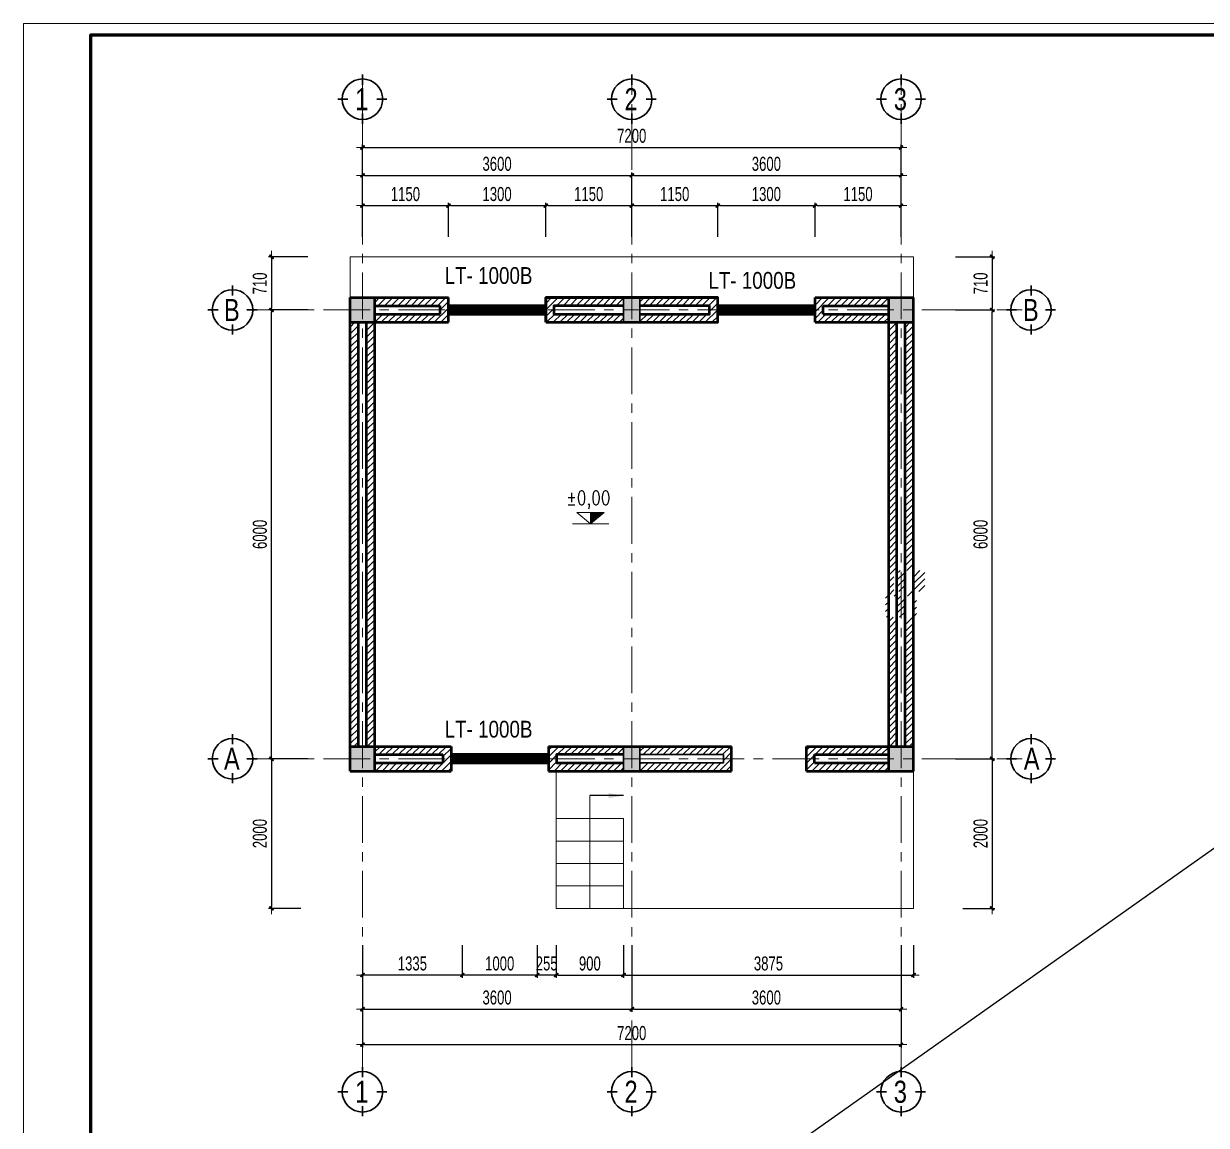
# Model space of a CAD drawing. Header units: millimetres. Extents: x -182770 to 489476, y -561170 to -280028.
# Drawn here: x 298376 to 314187, y -527318 to -512589 of the extents above; entities that cross this region are included whole.
import ezdxf
from ezdxf.enums import TextEntityAlignment as Align

# ---------------------------------------------------------------- set-up
doc = ezdxf.new("R2010")
doc.units = ezdxf.units.MM
doc.header["$MEASUREMENT"] = 0
doc.header["$PDMODE"] = 32
doc.linetypes.add('CENTER', pattern=[2, 1.25, -0.25, 0.25, -0.25])
doc.layers.get('Defpoints').update_dxf_attribs({"color": 1})
for name, color, linetype, lineweight in [('cat1', 30, 'Continuous', 50), ('Dim', 252, 'Continuous', 13), ('hatch1', 136, 'Continuous', 9), ('Khungten_LCDI', 7, 'Continuous', 5), ('LC Dim', 8, 'Continuous', 18), ('LC Hatch', 252, 'Continuous', 9), ('LC ISO', 153, 'Continuous', 13), ('LC Net dam 1', 30, 'Continuous', 30), ('LC Net thay', 63, 'Continuous', 25), ('LC Text1', 3, 'Continuous', 20), ('LC Text2', 7, 'Continuous', 25), ('thay1', 63, 'Continuous', 18), ('v-TRUC', 8, 'CENTER', 13)]:
    doc.layers.add(name, color=color, linetype=linetype, lineweight=lineweight)
doc.layers.add('KCS_LANH_TO', color=3, linetype='Continuous')
doc.layers.add('KCS_Plotter', color=11, linetype='Continuous', plot=False)
doc.styles.add('EG 1', font='VHAVANB.TTF')
doc.styles.add('HOATBIF', font='hoatbif.shx', dxfattribs={"width": 0.7})
doc.styles.add('KCS_SMTEXT', font='arial.ttf', dxfattribs={"width": 0.7})
doc.styles.add('Khungten', font='VHAVAN.TTF', dxfattribs={"width": 0.9, "height": 5000})
doc.styles.add('LC 1', font='VHAVANB.TTF')
doc.styles.add('T1', font='Vnsimli.shx', dxfattribs={"width": 0.8})
doc.styles.add('T2', font='VHARIAL.TTF', dxfattribs={"width": 0.8})
doc.styles.add('Tahoma', font='tahoma.ttf')
doc.styles.add('Title', font='VHBLACK.TTF', dxfattribs={"width": 0.8})
doc.dimstyles.new('1-110', dxfattribs={"dimscale": 110, "dimtxt": 2.5, "dimasz": 0.35, "dimexe": 0.5, "dimexo": 1, "dimgap": 0.8, "dimtad": 1, "dimdec": 0, "dimzin": 0, "dimdsep": 46, "dimtxsty": 'HOATBIF', "dimblk1": 'DOT', "dimblk2": 'DOT', "dimsah": 1, "dimcen": -1, "dimdle": 1, "dimclrd": 256, "dimclre": 256, "dimclrt": 4, "dimadec": 3, "dimazin": 2, "dimtfac": 0.333333, "dimtdec": 0, "dimtix": 1, "dimtmove": 2, "dimatfit": 3, "dimldrblk": 'DOT', "dimfxl": 1, "dimtvp": 0.833333, "dimtolj": 1, "dimtzin": 0, "dimarcsym": 0})
doc.dimstyles.new('KCS_DIM100_LE', dxfattribs={"dimscale": 100, "dimtxt": 0.001, "dimasz": 2, "dimexe": 1.2, "dimexo": 0, "dimgap": 1, "dimtad": 1, "dimdec": 0, "dimzin": 0, "dimdsep": 46, "dimtxsty": 'KCS_SMTEXT', "dimcen": 0, "dimdle": 1, "dimclrd": 256, "dimclre": 256, "dimclrt": 2, "dimadec": 0, "dimazin": 0, "dimtfac": 1, "dimtdec": 0, "dimtix": 1, "dimtmove": 2, "dimatfit": 3, "dimfxl": 1, "dimtolj": 1, "dimtzin": 0, "dimarcsym": 0})

# ---------------------------------------------------------------- blocks, each defined once
blk = doc.blocks.new('lcdi fix')
at = {"layer": 'Defpoints', "lineweight": 0}
blk.add_lwpolyline([(-1200, -14850), (-1200, 14850), (40800, 14850), (40800, -14850)], close=True, dxfattribs=at)
at = {"layer": 'Khungten_LCDI', "color": 5, "lineweight": 60}
blk.add_lwpolyline([(0, -14650), (0, 14650), (40600, 14650), (40600, -14650)], close=True, dxfattribs=at)
at = {"color": 7, "style": 'Khungten', "width": 0.8}
for tag, p in [('REVISION', (39499, -10746)), ('NGAYHT', (39546, -11609))]:
    blk.add_attdef(tag, text='', height=200, dxfattribs=at).set_placement(p, align=Align.CENTER)
at = {"layer": 'LC Text1', "color": 3, "style": 'LC 1', "width": 1.834006}
for tag, p, p2 in [('TENBANVE1', (36913, -8886), (40339, -8886)), ('TENBANVE2', (36913, -9562), (40339, -9562))]:
    blk.add_attdef(tag, text='', height=250, dxfattribs=at).set_placement(p, p2, align=Align.FIT)
at = {"layer": 'LC Text1', "style": 'Title', "width": 0.7}
blk.add_attdef('SOBANVE', text='', height=250, dxfattribs=at).set_placement((39562, -13896), align=Align.CENTER)
blk = doc.blocks.new('DOT')
at = {"layer": 'LC Dim'}
blk.add_line((-3, 0), (3, 0), dxfattribs=at)
at = {"layer": 'LC Dim', "color": 4}
blk.add_line((-1, -1), (1, 1), dxfattribs=at)
blk.add_lwpolyline([(0.5, 1), (-1, -0.5), (-0.5, -1), (1, 0.5)], close=True, dxfattribs=at)
blk = doc.blocks.new('*D856')
at = {"layer": 'Defpoints', "color": 0, "transparency": 16777216}
for p in [(304055, -515022), (302905, -515516), (304055, -515516)]:
    blk.add_point(p, dxfattribs=at)
at = {"layer": 'Dim', "lineweight": -2, "transparency": 16777216}
for p, q in [((302905, -515441), (302905, -514984)), ((302932, -515022), (304029, -515022)), ((304055, -515441), (304055, -514984))]:
    blk.add_line(p, q, dxfattribs=at)
at = {"layer": 'Dim', "lineweight": -2, "transparency": 16777216, "xscale": 26.25, "yscale": 26.25, "zscale": 26.25, "rotation": 180}
blk.add_blockref('DOT', (302905, -515022), dxfattribs=at)
at = {"layer": 'Dim', "lineweight": -2, "transparency": 16777216, "xscale": 26.25, "yscale": 26.25, "zscale": 26.25}
blk.add_blockref('DOT', (304055, -515022), dxfattribs=at)
at = {"layer": 'Dim', "color": 4, "transparency": 16777216, "insert": (303480, -514868), "char_height": 187.5, "attachment_point": 5, "style": 'HOATBIF'}
blk.add_mtext('\\A1;1150', dxfattribs=at)
blk = doc.blocks.new('_Dot')
at = {"color": 0, "linetype": 'ByBlock', "lineweight": -2}
blk.add_line((-0.5, 0), (-1, 0), dxfattribs=at)
at = {"color": 0, "linetype": 'ByBlock', "const_width": 0.5}
blk.add_lwpolyline([(-0.25, 0, 1), (0.25, 0, 1)], format="xyb", close=True, dxfattribs=at)
blk = doc.blocks.new('*D857')
at = {"layer": 'Defpoints', "color": 0, "ltscale": 2, "transparency": 16777216}
for p in [(306505, -514617), (302905, -515516), (306505, -515516)]:
    blk.add_point(p, dxfattribs=at)
at = {"layer": 'Dim', "lineweight": -2, "ltscale": 2, "transparency": 16777216}
for p, q in [((302905, -515441), (302905, -514580)), ((302932, -514617), (306479, -514617)), ((306505, -515441), (306505, -514580))]:
    blk.add_line(p, q, dxfattribs=at)
at = {"layer": 'Dim', "lineweight": -2, "ltscale": 2, "transparency": 16777216, "xscale": 26.25, "yscale": 26.25, "zscale": 26.25, "rotation": 180}
blk.add_blockref('DOT', (302905, -514617), dxfattribs=at)
at = {"layer": 'Dim', "lineweight": -2, "ltscale": 2, "transparency": 16777216, "xscale": 26.25, "yscale": 26.25, "zscale": 26.25}
blk.add_blockref('DOT', (306505, -514617), dxfattribs=at)
at = {"layer": 'Dim', "color": 4, "ltscale": 2, "transparency": 16777216, "insert": (304705, -514464), "char_height": 187.5, "attachment_point": 5, "style": 'HOATBIF'}
blk.add_mtext('\\A1;3600', dxfattribs=at)
blk = doc.blocks.new('*D858')
at = {"layer": 'Defpoints', "color": 0, "ltscale": 2, "transparency": 16777216}
for p in [(310105, -514617), (306505, -515516), (310105, -515516)]:
    blk.add_point(p, dxfattribs=at)
at = {"layer": 'Dim', "lineweight": -2, "ltscale": 2, "transparency": 16777216}
for p, q in [((306505, -515441), (306505, -514580)), ((306532, -514617), (310079, -514617)), ((310105, -515441), (310105, -514580))]:
    blk.add_line(p, q, dxfattribs=at)
at = {"layer": 'Dim', "lineweight": -2, "ltscale": 2, "transparency": 16777216, "xscale": 26.25, "yscale": 26.25, "zscale": 26.25, "rotation": 180}
blk.add_blockref('DOT', (306505, -514617), dxfattribs=at)
at = {"layer": 'Dim', "lineweight": -2, "ltscale": 2, "transparency": 16777216, "xscale": 26.25, "yscale": 26.25, "zscale": 26.25}
blk.add_blockref('DOT', (310105, -514617), dxfattribs=at)
at = {"layer": 'Dim', "color": 4, "ltscale": 2, "transparency": 16777216, "insert": (308305, -514464), "char_height": 187.5, "attachment_point": 5, "style": 'HOATBIF'}
blk.add_mtext('\\A1;3600', dxfattribs=at)
blk = doc.blocks.new('*D859')
at = {"layer": 'Defpoints', "color": 0, "ltscale": 2, "transparency": 16777216}
for p in [(310105, -514243), (302905, -515516), (310105, -515516)]:
    blk.add_point(p, dxfattribs=at)
at = {"layer": 'Dim', "lineweight": -2, "ltscale": 2, "transparency": 16777216}
for p, q in [((302905, -515441), (302905, -514205)), ((302932, -514243), (310079, -514243)), ((310105, -515441), (310105, -514205))]:
    blk.add_line(p, q, dxfattribs=at)
at = {"layer": 'Dim', "lineweight": -2, "ltscale": 2, "transparency": 16777216, "xscale": 26.25, "yscale": 26.25, "zscale": 26.25, "rotation": 180}
blk.add_blockref('DOT', (302905, -514243), dxfattribs=at)
at = {"layer": 'Dim', "lineweight": -2, "ltscale": 2, "transparency": 16777216, "xscale": 26.25, "yscale": 26.25, "zscale": 26.25}
blk.add_blockref('DOT', (310105, -514243), dxfattribs=at)
at = {"layer": 'Dim', "color": 4, "ltscale": 2, "transparency": 16777216, "insert": (306505, -514089), "char_height": 187.5, "attachment_point": 5, "style": 'HOATBIF'}
blk.add_mtext('\\A1;7200', dxfattribs=at)
blk = doc.blocks.new('KyHieu TrucDinhVi')
at = {"color": 7, "lineweight": 30}
for p, q in [((0, 2.36), (0, 4)), ((-2.36, 0), (-4, 0)), ((2.36, 0), (4, 0)), ((0, -2.36), (0, -4))]:
    blk.add_line(p, q, dxfattribs=at)
blk.add_circle((0, 0), 3.3, dxfattribs=at)
at = {"ltscale": 20, "style": 'Tahoma'}
blk.add_attdef('AA', text='', height=3, dxfattribs=at).set_placement((0, 0), align=Align.MIDDLE_CENTER)
blk = doc.blocks.new('*D860')
at = {"layer": 'Defpoints', "color": 0, "ltscale": 2, "transparency": 16777216}
for p in [(305355, -515022), (304055, -515516), (305355, -515516)]:
    blk.add_point(p, dxfattribs=at)
at = {"layer": 'Dim', "lineweight": -2, "ltscale": 2, "transparency": 16777216}
for p, q in [((304055, -515441), (304055, -514984)), ((304082, -515022), (305329, -515022)), ((305355, -515441), (305355, -514984))]:
    blk.add_line(p, q, dxfattribs=at)
at = {"layer": 'Dim', "lineweight": -2, "ltscale": 2, "transparency": 16777216, "xscale": 26.25, "yscale": 26.25, "zscale": 26.25, "rotation": 180}
blk.add_blockref('DOT', (304055, -515022), dxfattribs=at)
at = {"layer": 'Dim', "lineweight": -2, "ltscale": 2, "transparency": 16777216, "xscale": 26.25, "yscale": 26.25, "zscale": 26.25}
blk.add_blockref('DOT', (305355, -515022), dxfattribs=at)
at = {"layer": 'Dim', "color": 4, "ltscale": 2, "transparency": 16777216, "insert": (304705, -514868), "char_height": 187.5, "attachment_point": 5, "style": 'HOATBIF'}
blk.add_mtext('\\A1;1300', dxfattribs=at)
blk = doc.blocks.new('*D861')
at = {"layer": 'Defpoints', "color": 0, "ltscale": 2, "transparency": 16777216}
for p in [(306505, -515022), (305355, -515516), (306505, -515516)]:
    blk.add_point(p, dxfattribs=at)
at = {"layer": 'Dim', "lineweight": -2, "ltscale": 2, "transparency": 16777216}
for p, q in [((305355, -515441), (305355, -514984)), ((305382, -515022), (306479, -515022)), ((306505, -515441), (306505, -514984))]:
    blk.add_line(p, q, dxfattribs=at)
at = {"layer": 'Dim', "lineweight": -2, "ltscale": 2, "transparency": 16777216, "xscale": 26.25, "yscale": 26.25, "zscale": 26.25, "rotation": 180}
blk.add_blockref('DOT', (305355, -515022), dxfattribs=at)
at = {"layer": 'Dim', "lineweight": -2, "ltscale": 2, "transparency": 16777216, "xscale": 26.25, "yscale": 26.25, "zscale": 26.25}
blk.add_blockref('DOT', (306505, -515022), dxfattribs=at)
at = {"layer": 'Dim', "color": 4, "ltscale": 2, "transparency": 16777216, "insert": (305930, -514868), "char_height": 187.5, "attachment_point": 5, "style": 'HOATBIF'}
blk.add_mtext('\\A1;1150', dxfattribs=at)
blk = doc.blocks.new('*D862')
at = {"layer": 'Defpoints', "color": 0, "ltscale": 2, "transparency": 16777216}
for p in [(307655, -515022), (306505, -515516), (307655, -515516)]:
    blk.add_point(p, dxfattribs=at)
at = {"layer": 'Dim', "lineweight": -2, "ltscale": 2, "transparency": 16777216}
for p, q in [((306505, -515441), (306505, -514984)), ((306532, -515022), (307629, -515022)), ((307655, -515441), (307655, -514984))]:
    blk.add_line(p, q, dxfattribs=at)
at = {"layer": 'Dim', "lineweight": -2, "ltscale": 2, "transparency": 16777216, "xscale": 26.25, "yscale": 26.25, "zscale": 26.25, "rotation": 180}
blk.add_blockref('DOT', (306505, -515022), dxfattribs=at)
at = {"layer": 'Dim', "lineweight": -2, "ltscale": 2, "transparency": 16777216, "xscale": 26.25, "yscale": 26.25, "zscale": 26.25}
blk.add_blockref('DOT', (307655, -515022), dxfattribs=at)
at = {"layer": 'Dim', "color": 4, "ltscale": 2, "transparency": 16777216, "insert": (307080, -514868), "char_height": 187.5, "attachment_point": 5, "style": 'HOATBIF'}
blk.add_mtext('\\A1;1150', dxfattribs=at)
blk = doc.blocks.new('*D863')
at = {"layer": 'Defpoints', "color": 0, "ltscale": 2, "transparency": 16777216}
for p in [(308955, -515022), (307655, -515516), (308955, -515516)]:
    blk.add_point(p, dxfattribs=at)
at = {"layer": 'Dim', "lineweight": -2, "ltscale": 2, "transparency": 16777216}
for p, q in [((307655, -515441), (307655, -514984)), ((307682, -515022), (308929, -515022)), ((308955, -515441), (308955, -514984))]:
    blk.add_line(p, q, dxfattribs=at)
at = {"layer": 'Dim', "lineweight": -2, "ltscale": 2, "transparency": 16777216, "xscale": 26.25, "yscale": 26.25, "zscale": 26.25, "rotation": 180}
blk.add_blockref('DOT', (307655, -515022), dxfattribs=at)
at = {"layer": 'Dim', "lineweight": -2, "ltscale": 2, "transparency": 16777216, "xscale": 26.25, "yscale": 26.25, "zscale": 26.25}
blk.add_blockref('DOT', (308955, -515022), dxfattribs=at)
at = {"layer": 'Dim', "color": 4, "ltscale": 2, "transparency": 16777216, "insert": (308305, -514868), "char_height": 187.5, "attachment_point": 5, "style": 'HOATBIF'}
blk.add_mtext('\\A1;1300', dxfattribs=at)
blk = doc.blocks.new('*D864')
at = {"layer": 'Defpoints', "color": 0, "ltscale": 2, "transparency": 16777216}
for p in [(310105, -515022), (308955, -515516), (310105, -515516)]:
    blk.add_point(p, dxfattribs=at)
at = {"layer": 'Dim', "lineweight": -2, "ltscale": 2, "transparency": 16777216}
for p, q in [((308955, -515441), (308955, -514984)), ((308982, -515022), (310079, -515022)), ((310105, -515441), (310105, -514984))]:
    blk.add_line(p, q, dxfattribs=at)
at = {"layer": 'Dim', "lineweight": -2, "ltscale": 2, "transparency": 16777216, "xscale": 26.25, "yscale": 26.25, "zscale": 26.25, "rotation": 180}
blk.add_blockref('DOT', (308955, -515022), dxfattribs=at)
at = {"layer": 'Dim', "lineweight": -2, "ltscale": 2, "transparency": 16777216, "xscale": 26.25, "yscale": 26.25, "zscale": 26.25}
blk.add_blockref('DOT', (310105, -515022), dxfattribs=at)
at = {"layer": 'Dim', "color": 4, "ltscale": 2, "transparency": 16777216, "insert": (309530, -514868), "char_height": 187.5, "attachment_point": 5, "style": 'HOATBIF'}
blk.add_mtext('\\A1;1150', dxfattribs=at)
blk = doc.blocks.new('*D865')
at = {"layer": 'Defpoints', "color": 0, "transparency": 16777216}
for p in [(302252, -515707), (301688, -516417), (302252, -516417)]:
    blk.add_point(p, dxfattribs=at)
at = {"layer": 'Dim', "lineweight": -2, "transparency": 16777216}
for p, q in [((302177, -515707), (301650, -515707)), ((301688, -515733), (301688, -516391)), ((302177, -516417), (301650, -516417))]:
    blk.add_line(p, q, dxfattribs=at)
at = {"layer": 'Dim', "lineweight": -2, "transparency": 16777216, "xscale": 26.25, "yscale": 26.25, "zscale": 26.25}
for p, rotation in [((301688, -515707), 90), ((301688, -516417), 270)]:
    blk.add_blockref('DOT', p, dxfattribs=dict(at, rotation=rotation))
at = {"layer": 'Dim', "color": 4, "transparency": 16777216, "insert": (301534, -516062), "char_height": 187.5, "attachment_point": 5, "rotation": 90, "style": 'HOATBIF'}
blk.add_mtext('\\A1;710', dxfattribs=at)
blk = doc.blocks.new('*D866')
at = {"layer": 'Defpoints', "color": 0, "ltscale": 2, "transparency": 16777216}
for p in [(302156, -522417), (301688, -524417), (302156, -524417)]:
    blk.add_point(p, dxfattribs=at)
at = {"layer": 'Dim', "lineweight": -2, "ltscale": 2, "transparency": 16777216}
for p, q in [((302081, -522417), (301650, -522417)), ((301688, -522443), (301688, -524391)), ((302081, -524417), (301650, -524417))]:
    blk.add_line(p, q, dxfattribs=at)
at = {"layer": 'Dim', "lineweight": -2, "ltscale": 2, "transparency": 16777216, "xscale": 26.25, "yscale": 26.25, "zscale": 26.25}
for p, rotation in [((301688, -522417), 90), ((301688, -524417), 270)]:
    blk.add_blockref('DOT', p, dxfattribs=dict(at, rotation=rotation))
at = {"layer": 'Dim', "color": 4, "ltscale": 2, "transparency": 16777216, "insert": (301534, -523417), "char_height": 187.5, "attachment_point": 5, "rotation": 90, "style": 'HOATBIF'}
blk.add_mtext('\\A1;2000', dxfattribs=at)
blk = doc.blocks.new('*D867')
at = {"layer": 'Defpoints', "color": 0, "ltscale": 2, "transparency": 16777216}
for p in [(301688, -516417), (302252, -516417), (302252, -522417)]:
    blk.add_point(p, dxfattribs=at)
at = {"layer": 'Dim', "lineweight": -2, "ltscale": 2, "transparency": 16777216}
for p, q in [((302177, -516417), (301650, -516417)), ((301688, -522391), (301688, -516443)), ((302177, -522417), (301650, -522417))]:
    blk.add_line(p, q, dxfattribs=at)
at = {"layer": 'Dim', "lineweight": -2, "ltscale": 2, "transparency": 16777216, "xscale": 26.25, "yscale": 26.25, "zscale": 26.25}
for p, rotation in [((301688, -516417), 90), ((301688, -522417), 270)]:
    blk.add_blockref('DOT', p, dxfattribs=dict(at, rotation=rotation))
at = {"layer": 'Dim', "color": 4, "ltscale": 2, "transparency": 16777216, "insert": (301534, -519417), "char_height": 187.5, "attachment_point": 5, "rotation": 90, "style": 'HOATBIF'}
blk.add_mtext('\\A1;6000', dxfattribs=at)
blk = doc.blocks.new('*D868')
at = {"layer": 'Defpoints', "color": 0, "transparency": 16777216}
for p in [(310759, -515707), (310759, -516417), (311323, -516417)]:
    blk.add_point(p, dxfattribs=at)
at = {"layer": 'Dim', "lineweight": -2, "transparency": 16777216}
for p, q in [((310834, -515707), (311360, -515707)), ((311323, -515733), (311323, -516391)), ((310834, -516417), (311360, -516417))]:
    blk.add_line(p, q, dxfattribs=at)
at = {"layer": 'Dim', "lineweight": -2, "transparency": 16777216, "xscale": 26.25, "yscale": 26.25, "zscale": 26.25}
for p, rotation in [((311323, -515707), 90), ((311323, -516417), 270)]:
    blk.add_blockref('DOT', p, dxfattribs=dict(at, rotation=rotation))
at = {"layer": 'Dim', "color": 4, "transparency": 16777216, "insert": (311169, -516062), "char_height": 187.5, "attachment_point": 5, "rotation": 90, "style": 'HOATBIF'}
blk.add_mtext('\\A1;710', dxfattribs=at)
blk = doc.blocks.new('*D869')
at = {"layer": 'Defpoints', "color": 0, "ltscale": 2, "transparency": 16777216}
for p in [(310855, -522417), (310855, -524417), (311323, -524417)]:
    blk.add_point(p, dxfattribs=at)
at = {"layer": 'Dim', "lineweight": -2, "ltscale": 2, "transparency": 16777216}
for p, q in [((310930, -522417), (311360, -522417)), ((311323, -522443), (311323, -524391)), ((310930, -524417), (311360, -524417))]:
    blk.add_line(p, q, dxfattribs=at)
at = {"layer": 'Dim', "lineweight": -2, "ltscale": 2, "transparency": 16777216, "xscale": 26.25, "yscale": 26.25, "zscale": 26.25}
for p, rotation in [((311323, -522417), 90), ((311323, -524417), 270)]:
    blk.add_blockref('DOT', p, dxfattribs=dict(at, rotation=rotation))
at = {"layer": 'Dim', "color": 4, "ltscale": 2, "transparency": 16777216, "insert": (311169, -523417), "char_height": 187.5, "attachment_point": 5, "rotation": 90, "style": 'HOATBIF'}
blk.add_mtext('\\A1;2000', dxfattribs=at)
blk = doc.blocks.new('*D870')
at = {"layer": 'Defpoints', "color": 0, "ltscale": 2, "transparency": 16777216}
for p in [(310759, -516417), (311323, -516417), (310759, -522417)]:
    blk.add_point(p, dxfattribs=at)
at = {"layer": 'Dim', "lineweight": -2, "ltscale": 2, "transparency": 16777216}
for p, q in [((310834, -516417), (311360, -516417)), ((311323, -522391), (311323, -516443)), ((310834, -522417), (311360, -522417))]:
    blk.add_line(p, q, dxfattribs=at)
at = {"layer": 'Dim', "lineweight": -2, "ltscale": 2, "transparency": 16777216, "xscale": 26.25, "yscale": 26.25, "zscale": 26.25}
for p, rotation in [((311323, -516417), 90), ((311323, -522417), 270)]:
    blk.add_blockref('DOT', p, dxfattribs=dict(at, rotation=rotation))
at = {"layer": 'Dim', "color": 4, "ltscale": 2, "transparency": 16777216, "insert": (311169, -519417), "char_height": 187.5, "attachment_point": 5, "rotation": 90, "style": 'HOATBIF'}
blk.add_mtext('\\A1;6000', dxfattribs=at)
blk = doc.blocks.new('*D871')
at = {"layer": 'Defpoints', "color": 0, "ltscale": 2, "transparency": 16777216}
for p in [(305495, -524836), (306395, -524836), (306395, -525308)]:
    blk.add_point(p, dxfattribs=at)
at = {"layer": 'Dim', "lineweight": -2, "ltscale": 2, "transparency": 16777216}
for p, q in [((305495, -524911), (305495, -525346)), ((306395, -524911), (306395, -525346)), ((305522, -525308), (306369, -525308))]:
    blk.add_line(p, q, dxfattribs=at)
at = {"layer": 'Dim', "lineweight": -2, "ltscale": 2, "transparency": 16777216, "xscale": 26.25, "yscale": 26.25, "zscale": 26.25, "rotation": 180}
blk.add_blockref('DOT', (305495, -525308), dxfattribs=at)
at = {"layer": 'Dim', "lineweight": -2, "ltscale": 2, "transparency": 16777216, "xscale": 26.25, "yscale": 26.25, "zscale": 26.25}
blk.add_blockref('DOT', (306395, -525308), dxfattribs=at)
at = {"layer": 'Dim', "color": 4, "ltscale": 2, "transparency": 16777216, "insert": (305945, -525155), "char_height": 187.5, "attachment_point": 5, "style": 'HOATBIF'}
blk.add_mtext('\\A1;900', dxfattribs=at)
blk = doc.blocks.new('*D872')
at = {"layer": 'Defpoints', "color": 0, "ltscale": 2, "transparency": 16777216}
for p in [(306395, -524836), (310270, -524836), (310270, -525308)]:
    blk.add_point(p, dxfattribs=at)
at = {"layer": 'Dim', "lineweight": -2, "ltscale": 2, "transparency": 16777216}
for p, q in [((306395, -524911), (306395, -525346)), ((310270, -524911), (310270, -525346)), ((306422, -525308), (310244, -525308))]:
    blk.add_line(p, q, dxfattribs=at)
at = {"layer": 'Dim', "lineweight": -2, "ltscale": 2, "transparency": 16777216, "xscale": 26.25, "yscale": 26.25, "zscale": 26.25, "rotation": 180}
blk.add_blockref('DOT', (306395, -525308), dxfattribs=at)
at = {"layer": 'Dim', "lineweight": -2, "ltscale": 2, "transparency": 16777216, "xscale": 26.25, "yscale": 26.25, "zscale": 26.25}
blk.add_blockref('DOT', (310270, -525308), dxfattribs=at)
at = {"layer": 'Dim', "color": 4, "ltscale": 2, "transparency": 16777216, "insert": (308333, -525155), "char_height": 187.5, "attachment_point": 5, "style": 'HOATBIF'}
blk.add_mtext('\\A1;3875', dxfattribs=at)
blk = doc.blocks.new('*D873')
at = {"layer": 'Defpoints', "color": 0, "ltscale": 2, "transparency": 16777216}
for p in [(302905, -524836), (306505, -524836), (306505, -525764)]:
    blk.add_point(p, dxfattribs=at)
at = {"layer": 'Dim', "lineweight": -2, "ltscale": 2, "transparency": 16777216}
for p, q in [((302905, -524911), (302905, -525801)), ((306505, -524911), (306505, -525801)), ((302932, -525764), (306479, -525764))]:
    blk.add_line(p, q, dxfattribs=at)
at = {"layer": 'Dim', "lineweight": -2, "ltscale": 2, "transparency": 16777216, "xscale": 26.25, "yscale": 26.25, "zscale": 26.25, "rotation": 180}
blk.add_blockref('DOT', (302905, -525764), dxfattribs=at)
at = {"layer": 'Dim', "lineweight": -2, "ltscale": 2, "transparency": 16777216, "xscale": 26.25, "yscale": 26.25, "zscale": 26.25}
blk.add_blockref('DOT', (306505, -525764), dxfattribs=at)
at = {"layer": 'Dim', "color": 4, "ltscale": 2, "transparency": 16777216, "insert": (304705, -525610), "char_height": 187.5, "attachment_point": 5, "style": 'HOATBIF'}
blk.add_mtext('\\A1;3600', dxfattribs=at)
blk = doc.blocks.new('*D874')
at = {"layer": 'Defpoints', "color": 0, "ltscale": 2, "transparency": 16777216}
for p in [(306505, -524836), (310105, -524836), (310105, -525764)]:
    blk.add_point(p, dxfattribs=at)
at = {"layer": 'Dim', "lineweight": -2, "ltscale": 2, "transparency": 16777216}
for p, q in [((306505, -524911), (306505, -525801)), ((310105, -524911), (310105, -525801)), ((306532, -525764), (310079, -525764))]:
    blk.add_line(p, q, dxfattribs=at)
at = {"layer": 'Dim', "lineweight": -2, "ltscale": 2, "transparency": 16777216, "xscale": 26.25, "yscale": 26.25, "zscale": 26.25, "rotation": 180}
blk.add_blockref('DOT', (306505, -525764), dxfattribs=at)
at = {"layer": 'Dim', "lineweight": -2, "ltscale": 2, "transparency": 16777216, "xscale": 26.25, "yscale": 26.25, "zscale": 26.25}
blk.add_blockref('DOT', (310105, -525764), dxfattribs=at)
at = {"layer": 'Dim', "color": 4, "ltscale": 2, "transparency": 16777216, "insert": (308305, -525610), "char_height": 187.5, "attachment_point": 5, "style": 'HOATBIF'}
blk.add_mtext('\\A1;3600', dxfattribs=at)
blk = doc.blocks.new('*D875')
at = {"layer": 'Defpoints', "color": 0, "ltscale": 2, "transparency": 16777216}
for p in [(302905, -524836), (310105, -524836), (310105, -526239)]:
    blk.add_point(p, dxfattribs=at)
at = {"layer": 'Dim', "lineweight": -2, "ltscale": 2, "transparency": 16777216}
for p, q in [((302905, -524911), (302905, -526277)), ((310105, -524911), (310105, -526277)), ((302932, -526239), (310079, -526239))]:
    blk.add_line(p, q, dxfattribs=at)
at = {"layer": 'Dim', "lineweight": -2, "ltscale": 2, "transparency": 16777216, "xscale": 26.25, "yscale": 26.25, "zscale": 26.25, "rotation": 180}
blk.add_blockref('DOT', (302905, -526239), dxfattribs=at)
at = {"layer": 'Dim', "lineweight": -2, "ltscale": 2, "transparency": 16777216, "xscale": 26.25, "yscale": 26.25, "zscale": 26.25}
blk.add_blockref('DOT', (310105, -526239), dxfattribs=at)
at = {"layer": 'Dim', "color": 4, "ltscale": 2, "transparency": 16777216, "insert": (306505, -526085), "char_height": 187.5, "attachment_point": 5, "style": 'HOATBIF'}
blk.add_mtext('\\A1;7200', dxfattribs=at)
blk = doc.blocks.new('*D876')
at = {"layer": 'Defpoints', "color": 0, "ltscale": 2, "transparency": 16777216}
for p in [(305240, -524836), (305495, -524836), (305240, -525308)]:
    blk.add_point(p, dxfattribs=at)
at = {"layer": 'Dim', "lineweight": -2, "ltscale": 2, "transparency": 16777216}
for p, q in [((305240, -524911), (305240, -525346)), ((305495, -524911), (305495, -525346)), ((305214, -525308), (305188, -525308)), ((305495, -525308), (305240, -525308)), ((305522, -525308), (305548, -525308))]:
    blk.add_line(p, q, dxfattribs=at)
at = {"layer": 'Dim', "lineweight": -2, "ltscale": 2, "transparency": 16777216, "xscale": 26.25, "yscale": 26.25, "zscale": 26.25}
blk.add_blockref('DOT', (305240, -525308), dxfattribs=at)
at = {"layer": 'Dim', "lineweight": -2, "ltscale": 2, "transparency": 16777216, "xscale": 26.25, "yscale": 26.25, "zscale": 26.25, "rotation": 180}
blk.add_blockref('DOT', (305495, -525308), dxfattribs=at)
at = {"layer": 'Dim', "color": 4, "ltscale": 2, "transparency": 16777216, "insert": (305368, -525155), "char_height": 187.5, "attachment_point": 5, "style": 'HOATBIF'}
blk.add_mtext('\\A1;255', dxfattribs=at)
blk = doc.blocks.new('*D877')
at = {"layer": 'Defpoints', "color": 0, "ltscale": 2, "transparency": 16777216}
for p in [(304240, -524836), (305240, -524836), (304240, -525308)]:
    blk.add_point(p, dxfattribs=at)
at = {"layer": 'Dim', "lineweight": -2, "ltscale": 2, "transparency": 16777216}
for p, q in [((304240, -524911), (304240, -525346)), ((305240, -524911), (305240, -525346)), ((305214, -525308), (304267, -525308))]:
    blk.add_line(p, q, dxfattribs=at)
at = {"layer": 'Dim', "lineweight": -2, "ltscale": 2, "transparency": 16777216, "xscale": 26.25, "yscale": 26.25, "zscale": 26.25, "rotation": 180}
blk.add_blockref('DOT', (304240, -525308), dxfattribs=at)
at = {"layer": 'Dim', "lineweight": -2, "ltscale": 2, "transparency": 16777216, "xscale": 26.25, "yscale": 26.25, "zscale": 26.25}
blk.add_blockref('DOT', (305240, -525308), dxfattribs=at)
at = {"layer": 'Dim', "color": 4, "ltscale": 2, "transparency": 16777216, "insert": (304740, -525155), "char_height": 187.5, "attachment_point": 5, "style": 'HOATBIF'}
blk.add_mtext('\\A1;1000', dxfattribs=at)
blk = doc.blocks.new('*D878')
at = {"layer": 'Defpoints', "color": 0, "ltscale": 2, "transparency": 16777216}
for p in [(302905, -524836), (304240, -524836), (302905, -525308)]:
    blk.add_point(p, dxfattribs=at)
at = {"layer": 'Dim', "lineweight": -2, "ltscale": 2, "transparency": 16777216}
for p, q in [((302905, -524911), (302905, -525346)), ((304240, -524911), (304240, -525346)), ((304214, -525308), (302932, -525308))]:
    blk.add_line(p, q, dxfattribs=at)
at = {"layer": 'Dim', "lineweight": -2, "ltscale": 2, "transparency": 16777216, "xscale": 26.25, "yscale": 26.25, "zscale": 26.25, "rotation": 180}
blk.add_blockref('DOT', (302905, -525308), dxfattribs=at)
at = {"layer": 'Dim', "lineweight": -2, "ltscale": 2, "transparency": 16777216, "xscale": 26.25, "yscale": 26.25, "zscale": 26.25}
blk.add_blockref('DOT', (304240, -525308), dxfattribs=at)
at = {"layer": 'Dim', "color": 4, "ltscale": 2, "transparency": 16777216, "insert": (303573, -525155), "char_height": 187.5, "attachment_point": 5, "style": 'HOATBIF'}
blk.add_mtext('\\A1;1335', dxfattribs=at)
blk = doc.blocks.new('Caodo1')
at = {"layer": 'LC Text1'}
blk.add_hatch(color=4, dxfattribs=at).paths.add_polyline_path([(0, 200), (0, 0), (243, 200)])
at = {"layer": 'LC Text1', "color": 4}
for p, q in [((324, 0), (-324, 0)), ((0, 0), (0, 200))]:
    blk.add_line(p, q, dxfattribs=at)
blk.add_lwpolyline([(-243, 200), (243, 200), (0, 0), (0, 0)], close=True, dxfattribs=at)
at = {"layer": 'LC Text1', "color": 4, "style": 'T1', "width": 0.8}
blk.add_attdef('%%P0,00', text='', height=250, dxfattribs=at).set_placement((-39, 460), align=Align.MIDDLE_CENTER)

msp = doc.modelspace()

# ---------------------------------------------------------------- hatches: boundary and pattern name
at = {"layer": 'hatch1', "ltscale": 2}
h = msp.add_hatch(dxfattribs=at)
h.set_pattern_fill('ANSI31', color=256, scale=500)
h.set_pattern_definition([(45, (-5702.67, -77588.216), (-44.194174, 44.194174), [])])
h.paths.add_polyline_path([(304055.3, -516251.9), (303070.3, -516251.9), (303070.3, -516361.9), (303945.3, -516361.9), (303945.3, -516471.9), (303070.3, -516471.9), (303070.3, -516581.9), (304055.3, -516581.9)])
h.paths.add_polyline_path([(306395.3, -516251.9), (305355.3, -516251.9), (305355.3, -516581.9), (306395.3, -516581.9), (306395.3, -516471.9), (305465.3, -516471.9), (305465.3, -516361.9), (306395.3, -516361.9)])
h.paths.add_polyline_path([(307655.3, -516251.9), (306615.3, -516251.9), (306615.3, -516361.9), (307545.3, -516361.9), (307545.3, -516471.9), (306615.3, -516471.9), (306615.3, -516581.9), (307655.3, -516581.9)])
h.paths.add_polyline_path([(309940.3, -516251.9), (308955.3, -516251.9), (308955.3, -516581.9), (309940.3, -516581.9), (309940.3, -516471.9), (309065.3, -516471.9), (309065.3, -516361.9), (309940.3, -516361.9)])
h.paths.add_polyline_path([(302850.3, -516581.9), (302740.3, -516581.9), (302740.3, -522251.9), (302850.3, -522251.9)])
h.paths.add_polyline_path([(303070.3, -516581.9), (302960.3, -516581.9), (302960.3, -522251.9), (303070.3, -522251.9)])
h.paths.add_polyline_path([(304090.3, -522251.9), (303070.3, -522251.9), (303070.3, -522361.9), (303980.3, -522361.9), (303980.3, -522471.9), (303070.3, -522471.9), (303070.3, -522581.9), (303755.3, -522581.9), (303755.3, -522581.9), (304090.3, -522581.9)])
h.paths.add_polyline_path([(306394.3, -522251.9), (305390.3, -522251.9), (305390.3, -522581.9), (305655.3, -522581.9), (306395.3, -522581.9), (306394.9, -522471.9), (305500.3, -522471.9), (305500.3, -522361.9), (306394.6, -522361.9)])
h.paths.add_polyline_path([(307840.3, -522251.9), (306614.3, -522251.9), (306614.6, -522361.9), (307730.3, -522361.9), (307730.3, -522471.9), (306614.9, -522471.9), (306615.3, -522581.9), (307104.8, -522581.9), (307104.8, -522581.9), (307840.3, -522581.9)])
h.paths.add_polyline_path([(309940.3, -522251.9), (308840.3, -522251.9), (308840.3, -522581.9), (309504.8, -522581.9), (309940.3, -522581.9), (309940.3, -522471.9), (308950.3, -522471.9), (308950.3, -522361.9), (309940.3, -522361.9)])
h.paths.add_polyline_path([(310050.3, -516581.9), (309940.3, -516581.9), (309940.3, -522251.9), (310050.3, -522251.9)])
h.paths.add_polyline_path([(310270.3, -516581.9), (310160.3, -516581.9), (310160.3, -522251.9), (310270.3, -522251.9)])
h.paths.add_polyline_path([(309899, -520524.6), (310311.5, -520524.6), (310311.5, -520243.3), (309899, -520243.3)])
h.paths.add_polyline_path([(310009, -520181.6), (310421.5, -520181.6), (310421.5, -519900.3), (310009, -519900.3)])
at = {"layer": 'LC Hatch', "ltscale": 250}
h = msp.add_hatch(dxfattribs=at)
h.set_pattern_fill('BTCT', color=256, scale=40)
h.set_pattern_definition([(50, (27009.05, -62026.77), (286.90407, -25.10085), [30, -330]), (355, (27009.05, -62026.77), (-55.50053, 300.87685), [24, -264]), (100.4514, (27032.96, -62028.86), (231.40375, 275.77582), [25.49608, -280.45684]), (46.1842, (27009.05, -61946.77), (426.89642, -66.2076), [45, -495]), (96.6356, (27044.63, -61952.3), (373.86508, 389.64715), [38.2441, -420.6852]), (351.1842, (27009.05, -61946.77), (373.86478, 389.64744), [36, -396]), (21, (27049.05, -61966.77), (238.76282, -161.04756), [30, -330]), (326, (27049.05, -61966.77), (97.32613, 290.06002), [24, -264]), (71.4514, (27068.95, -61980.2), (336.08905, 129.0122), [25.49608, -280.45684]), (37.5, (27009.05, -62026.77), (4.863942, 133.157542), [0, -260.8, 0, -268, 0, -265]), (7.5, (27009.05, -62026.77), (105.227815, 157.764685), [0, -152.8, 0, -254.8, 0, -101]), (327.5, (26919.85, -62026.77), (213.528974, -9.021949), [0, -100, 0, -312, 0, -414]), (317.5, (26879.85, -62026.77), (233.27447, 40.04199), [0, -130, 0, -207.2, 0, -294]), (45, (27009.05, -62026.77), (-106.066017, 106.066017), []), (45, (27079.76, -62026.77), (-106.066017, 106.066017), [])])
h.paths.add_polyline_path([(303070.3, -516251.9), (302740.3, -516251.9), (302740.3, -516581.9), (303070.3, -516581.9)])
h.paths.add_polyline_path([(306615.3, -516251.9), (306395.3, -516251.9), (306395.3, -516581.9), (306615.3, -516581.9)])
h.paths.add_polyline_path([(310270.3, -516251.9), (309940.3, -516251.9), (309940.3, -516581.9), (310270.3, -516581.9)])
h.paths.add_polyline_path([(310270.3, -522251.9), (309940.3, -522251.9), (309940.3, -522581.9), (310270.3, -522581.9)])
h.paths.add_polyline_path([(306614.3, -522251.9), (306394.3, -522251.9), (306395.3, -522581.9), (306615.3, -522581.9)])
h.paths.add_polyline_path([(303070.3, -522251.9), (302740.3, -522251.9), (302740.3, -522581.9), (303070.3, -522581.9)])

# ---------------------------------------------------------------- linework, layer by layer
at = {"layer": 'cat1', "ltscale": 500}
for p, q in [((302740.3, -522581.9), (302740.3, -516251.9)), ((303070.3, -522581.9), (303070.3, -516251.9)), ((309940.3, -522581.9), (309940.3, -516251.9)), ((310270.3, -522581.9), (310270.3, -516251.9)), ((303070.3, -516471.9), (303945.3, -516471.9)), ((309065.3, -516471.9), (309940.3, -516471.9)), ((302740.3, -516581.9), (304055.3, -516581.9)), ((302850.3, -522251.9), (302850.3, -516581.9)), ((302960.3, -522251.9), (302960.3, -516581.9)), ((305355.3, -516581.9), (307655.3, -516581.9)), ((308955.3, -516581.9), (310270.3, -516581.9)), ((310050.3, -522251.9), (310050.3, -516581.9)), ((310160.3, -522251.9), (310160.3, -516581.9)), ((302740.3, -522251.9), (304090.3, -522251.9)), ((303070.3, -522361.9), (303980.3, -522361.9)), ((305390.3, -522251.9), (307840.3, -522251.9)), ((308840.3, -522251.9), (310270.3, -522251.9)), ((308950.3, -522361.9), (309940.3, -522361.9)), ((303070.3, -522471.9), (303980.3, -522471.9)), ((308950.3, -522471.9), (309940.3, -522471.9)), ((302740.3, -522581.9), (304090.3, -522581.9)), ((305390.3, -522581.9), (307840.3, -522581.9)), ((308840.3, -522581.9), (310270.3, -522581.9))]:
    msp.add_line(p, q, dxfattribs=at)
at = {"layer": 'cat1', "ltscale": 2}
for p, q in [((302740.3, -516251.9), (304055.3, -516251.9)), ((303070.3, -516361.9), (303945.3, -516361.9)), ((303945.3, -516471.9), (303945.3, -516361.9)), ((304055.3, -516581.9), (304055.3, -516251.9)), ((305355.3, -516581.9), (305355.3, -516251.9)), ((305355.3, -516251.9), (307655.3, -516251.9)), ((307655.3, -516581.9), (307655.3, -516251.9)), ((308955.3, -516251.9), (310270.3, -516251.9)), ((308955.3, -516581.9), (308955.3, -516251.9)), ((309065.3, -516361.9), (309940.3, -516361.9)), ((309065.3, -516471.9), (309065.3, -516361.9)), ((303980.3, -522361.9), (303980.3, -522471.9)), ((304090.3, -522251.9), (304090.3, -522581.9)), ((305390.3, -522251.9), (305390.3, -522581.9)), ((307840.3, -522581.9), (307840.3, -522251.9)), ((308840.3, -522581.9), (308840.3, -522251.9)), ((308950.3, -522471.9), (308950.3, -522361.9))]:
    msp.add_line(p, q, dxfattribs=at)
msp.add_lwpolyline([(305355.3, -516581.9), (307655.3, -516581.9), (307655.3, -516251.9), (305355.3, -516251.9)], close=True, dxfattribs=at)
for points in [[(306395.3, -516361.9), (305465.3, -516361.9), (305465.3, -516471.9), (306395.3, -516471.9)], [(306615.3, -516471.9), (307545.3, -516471.9), (307545.3, -516361.9), (306615.3, -516361.9)], [(306395.3, -522361.9), (305500.3, -522361.9), (305500.3, -522471.9), (306395.3, -522471.9)]]:
    msp.add_lwpolyline(points, dxfattribs=at)
at = {"layer": 'KCS_LANH_TO', "color": 2, "const_width": 150}
for points in [[(304055.3, -516416.9), (305355.3, -516416.9)], [(307655.3, -516416.9), (308955.3, -516416.9)], [(304090.3, -522416.9), (305390.3, -522416.9)]]:
    msp.add_lwpolyline(points, dxfattribs=at)
at = {"layer": 'KCS_Plotter', "ltscale": 250}
msp.add_line((298376.1, -534863.8), (329876.1, -512588.8), dxfattribs=at)
at = {"layer": 'LC Net dam 1', "ltscale": 500}
for points in [[(306394.3, -516251.8), (306614.3, -516251.8), (306615.3, -516581.9), (306395.3, -516581.9)], [(306394.3, -522251.8), (306614.3, -522251.8), (306615.3, -522581.9), (306395.3, -522581.9)]]:
    msp.add_lwpolyline(points, close=True, dxfattribs=at)
at = {"layer": 'LC Net dam 1', "ltscale": 2}
msp.add_lwpolyline([(306615.3, -522471.9), (307730.3, -522471.9), (307730.3, -522361.9), (306615.3, -522361.9)], dxfattribs=at)
at = {"layer": 'thay1', "ltscale": 2}
for p, q in [((310270.3, -522416.9), (310270.3, -524416.9)), ((305495.3, -522581.9), (305495.3, -524416.9)), ((305945.3, -524416.9), (305945.3, -522909.4)), ((305945.3, -522909.4), (306395.3, -522909.4)), ((306395.3, -523216.9), (305495.3, -523216.9)), ((306395.3, -523216.9), (306395.3, -524416.9)), ((306395.3, -523516.9), (305495.3, -523516.9)), ((306395.3, -523816.9), (305495.3, -523816.9)), ((306395.3, -524116.9), (305495.3, -524116.9)), ((306395.3, -524416.9), (305495.3, -524416.9)), ((306395.3, -524416.9), (310270.3, -524416.9))]:
    msp.add_line(p, q, dxfattribs=at)
msp.add_lwpolyline([(310270.3, -516251.9), (310270.3, -515706.9), (302740.3, -515706.9), (302740.3, -516251.9)], dxfattribs=at)
at = {"layer": 'v-TRUC', "ltscale": 500}
for p, q in [((302905.3, -526541.3), (302905.3, -513281)), ((306505.3, -526541.3), (306505.3, -513281)), ((310105.3, -526541.3), (310105.3, -513281)), ((301384.9, -516416.9), (311726.3, -516416.9)), ((301384.9, -522416.9), (311726.3, -522416.9))]:
    msp.add_line(p, q, dxfattribs=at)

# ---------------------------------------------------------------- block references
at = {"layer": 'LC ISO'}
ref = msp.add_blockref('KyHieu TrucDinhVi', (302905.3, -513598.7), dxfattribs=dict(at, xscale=82, yscale=82, zscale=82))
ref.add_attrib('AA', '1', dxfattribs={"layer": '0', "ltscale": 20, "height": 295.2, "style": 'EG 1', "width": 0.8}).set_placement((302896.4, -513598.7), align=Align.MIDDLE_CENTER)
ref = msp.add_blockref('KyHieu TrucDinhVi', (306505.3, -513598.7), dxfattribs=dict(at, xscale=82, yscale=82, zscale=82))
ref.add_attrib('AA', '2', dxfattribs={"layer": '0', "ltscale": 20, "height": 295.2, "style": 'EG 1', "width": 0.8}).set_placement((306496.4, -513598.7), align=Align.MIDDLE_CENTER)
ref = msp.add_blockref('KyHieu TrucDinhVi', (310105.3, -513598.7), dxfattribs=dict(at, xscale=82, yscale=82, zscale=82))
ref.add_attrib('AA', '3', dxfattribs={"layer": '0', "ltscale": 20, "height": 295.2, "style": 'EG 1', "width": 0.8}).set_placement((310096.4, -513598.7), align=Align.MIDDLE_CENTER)
ref = msp.add_blockref('KyHieu TrucDinhVi', (301168.1, -516416.9), dxfattribs=dict(at, xscale=82, yscale=82, zscale=82))
ref.add_attrib('AA', 'b', dxfattribs={"layer": '0', "ltscale": 20, "height": 295.2, "style": 'EG 1', "width": 0.8}).set_placement((301159.2, -516416.9), align=Align.MIDDLE_CENTER)
ref = msp.add_blockref('KyHieu TrucDinhVi', (311842.5, -516416.9), dxfattribs=dict(at, xscale=-82, yscale=82, zscale=82))
ref.add_attrib('AA', 'b', dxfattribs={"layer": '0', "ltscale": 20, "height": 295.2, "style": 'EG 1', "width": 0.8}).set_placement((311840, -516416.9), align=Align.MIDDLE_CENTER)
ref = msp.add_blockref('KyHieu TrucDinhVi', (301168.1, -522416.9), dxfattribs=dict(at, xscale=82, yscale=82, zscale=82))
ref.add_attrib('AA', 'a', dxfattribs={"layer": '0', "ltscale": 20, "height": 295.2, "style": 'EG 1', "width": 0.8}).set_placement((301159.2, -522416.9), align=Align.MIDDLE_CENTER)
ref = msp.add_blockref('KyHieu TrucDinhVi', (311842.5, -522416.9), dxfattribs=dict(at, xscale=-82, yscale=82, zscale=82))
ref.add_attrib('AA', 'a', dxfattribs={"layer": '0', "ltscale": 20, "height": 295.2, "style": 'EG 1', "width": 0.8}).set_placement((311851.5, -522416.9), align=Align.MIDDLE_CENTER)
ref = msp.add_blockref('KyHieu TrucDinhVi', (302905.3, -526869.3), dxfattribs=dict(at, xscale=82, yscale=82, zscale=82))
ref.add_attrib('AA', '1', dxfattribs={"layer": '0', "ltscale": 20, "height": 295.2, "style": 'EG 1', "width": 0.8}).set_placement((302896.4, -526869.3), align=Align.MIDDLE_CENTER)
ref = msp.add_blockref('KyHieu TrucDinhVi', (306505.3, -526869.3), dxfattribs=dict(at, xscale=82, yscale=82, zscale=82))
ref.add_attrib('AA', '2', dxfattribs={"layer": '0', "ltscale": 20, "height": 295.2, "style": 'EG 1', "width": 0.8}).set_placement((306496.4, -526869.3), align=Align.MIDDLE_CENTER)
ref = msp.add_blockref('KyHieu TrucDinhVi', (310105.3, -526869.3), dxfattribs=dict(at, xscale=82, yscale=82, zscale=82))
ref.add_attrib('AA', '3', dxfattribs={"layer": '0', "ltscale": 20, "height": 295.2, "style": 'EG 1', "width": 0.8}).set_placement((310096.4, -526869.3), align=Align.MIDDLE_CENTER)
at = {"layer": 'LC Net thay', "xscale": 0.75, "yscale": 0.75, "zscale": 0.75}
msp.add_blockref('lcdi fix', (299276.1, -523726.3), dxfattribs=at)
at = {"layer": 'LC Text1'}
ref = msp.add_blockref('Caodo1', (305954.5, -519274.8), dxfattribs=dict(at, xscale=0.75, yscale=0.75, zscale=0.75))
ref.add_attrib('%%P0,00', '%%p0,00', dxfattribs={"layer": 'LC Text2', "height": 187.5, "style": 'T1', "width": 0.8}).set_placement((305925.2, -518930.2), align=Align.MIDDLE_CENTER)

# ---------------------------------------------------------------- texts
at = {"layer": 'LC Text2', "style": 'T2', "width": 0.8}
for p in [(304004, -516068.5), (307529.4, -516133.8), (304004, -522133.8)]:
    msp.add_text('lt- 1000b', height=225, dxfattribs=at).set_placement(p)

# ---------------------------------------------------------------- dimensions: what is measured, and where the dimension line sits
at = {"layer": 'Dim', "ltscale": 2}
for base, p1, p2, picture, middle in [((310105.3, -514242.7), (302905.3, -515515.7), (310105.3, -515515.7), '*D859', (306505.3, -514089)), ((306505.3, -514617.4), (302905.3, -515515.7), (306505.3, -515515.7), '*D857', (304705.3, -514463.6)), ((310105.3, -514617.4), (306505.3, -515515.7), (310105.3, -515515.7), '*D858', (308305.3, -514463.6)), ((305355.3, -515021.5), (304055.3, -515515.7), (305355.3, -515515.7), '*D860', (304705.3, -514867.8)), ((306505.3, -515021.5), (305355.3, -515515.7), (306505.3, -515515.7), '*D861', (305930.3, -514867.8)), ((307655.3, -515021.5), (306505.3, -515515.7), (307655.3, -515515.7), '*D862', (307080.3, -514867.8)), ((308955.3, -515021.5), (307655.3, -515515.7), (308955.3, -515515.7), '*D863', (308305.3, -514867.8)), ((310105.3, -515021.5), (308955.3, -515515.7), (310105.3, -515515.7), '*D864', (309530.3, -514867.8)), ((306505.3, -525763.5), (302905.3, -524836.1), (306505.3, -524836.1), '*D873', (304705.3, -525609.8)), ((310105.3, -526239), (302905.3, -524836.1), (310105.3, -524836.1), '*D875', (306505.3, -526085.3)), ((302905.3, -525308.4), (304240.3, -524836.1), (302905.3, -524836.1), '*D878', (303572.8, -525154.6)), ((304240.3, -525308.4), (305240.3, -524836.1), (304240.3, -524836.1), '*D877', (304740.3, -525154.6)), ((305240.3, -525308.4), (305495.3, -524836.1), (305240.3, -524836.1), '*D876', (305367.8, -525154.6)), ((306395.3, -525308.4), (305495.3, -524836.1), (306395.3, -524836.1), '*D871', (305945.3, -525154.6)), ((310270.3, -525308.4), (306395.3, -524836.1), (310270.3, -524836.1), '*D872', (308332.8, -525154.6)), ((310105.3, -525763.5), (306505.3, -524836.1), (310105.3, -524836.1), '*D874', (308305.3, -525609.8))]:
    dim = msp.add_linear_dim(base=base, p1=p1, p2=p2, dimstyle='1-110', override={"dimscale": 75}, dxfattribs=at)
    dim.commit()
    dim.dimension.update_dxf_attribs({"geometry": picture, "text_midpoint": middle})
at = {"layer": 'Dim'}
dim = msp.add_linear_dim(base=(304055.3, -515021.5), p1=(302905.3, -515515.7), p2=(304055.3, -515515.7), dimstyle='1-110', override={"dimscale": 75}, dxfattribs=at)
dim.commit()
dim.dimension.update_dxf_attribs({"geometry": '*D856', "text_midpoint": (303480.3, -514867.8)})
for base, p1, p2, picture, middle in [((301687.9, -516416.9), (302251.7, -515706.9), (302251.7, -516416.9), '*D865', (301534.2, -516061.9)), ((311322.6, -516416.9), (310758.9, -515706.9), (310758.9, -516416.9), '*D868', (311168.9, -516061.9))]:
    dim = msp.add_linear_dim(base=base, p1=p1, p2=p2, angle=90, dimstyle='1-110', override={"dimscale": 75}, dxfattribs=at)
    dim.commit()
    dim.dimension.update_dxf_attribs({"geometry": picture, "text_midpoint": middle})
at = {"layer": 'Dim', "ltscale": 2}
for base, p1, p2, picture, middle in [((301687.9, -516416.9), (302251.7, -522416.9), (302251.7, -516416.9), '*D867', (301534.2, -519416.9)), ((311322.6, -516416.9), (310758.9, -522416.9), (310758.9, -516416.9), '*D870', (311168.9, -519416.9)), ((301687.9, -524416.9), (302155.8, -522416.9), (302155.8, -524416.9), '*D866', (301534.2, -523416.9)), ((311322.6, -524416.9), (310854.7, -522416.9), (310854.7, -524416.9), '*D869', (311168.9, -523416.9))]:
    dim = msp.add_linear_dim(base=base, p1=p1, p2=p2, angle=90, dimstyle='1-110', override={"dimscale": 75}, dxfattribs=at)
    dim.commit()
    dim.dimension.update_dxf_attribs({"geometry": picture, "text_midpoint": middle})

# ---------------------------------------------------------------- leaders
at = {"layer": 'thay1', "ltscale": 2}
msp.add_leader([(306395.3, -522909.4), (305945.3, -522909.4)], dimstyle='KCS_DIM100_LE', override={"dimgap": 1, "dimtad": 0}, dxfattribs=at)

doc.saveas('drawing.dxf')
